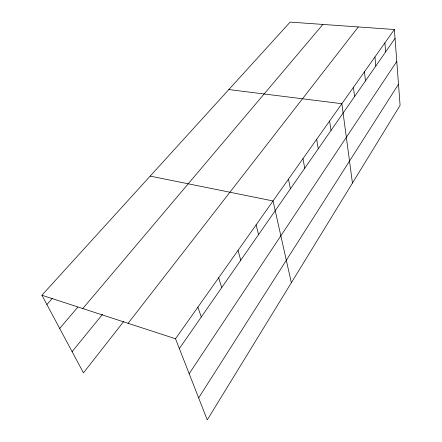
<?xml version="1.0" encoding="UTF-8"?>
<svg xmlns="http://www.w3.org/2000/svg" width="442" height="442" viewBox="0 0 442 442"><rect width="100%" height="100%" fill="white"/><g stroke="black" fill="none" stroke-linecap="round" stroke-linejoin="round"><path stroke-width="0.66" d="M198.64 397.894L398.491 84.207M189.17 373.689L396.772 61.444M179.341 348.561L395.037 38.366M394.369 29.509L400.087 105.367L207.254 419.9L175.507 338.76L394.369 29.509L290.145 22.1L41.913 295.245L83.455 372.866L123.793 321.384M128.092 323.317L358.291 26.945M72.096 351.644L102.616 314.218M82.798 308.56L322.892 24.426M59.681 328.445L77.798 307.196M46.885 304.527L52.333 298.422M228.84 89.56L341.859 103.704L352.445 183.071M150.186 176.104L273.04 200.95L291.344 282.736M41.913 295.245L175.507 338.76M197.878 307.151L201.298 316.986M218.663 277.78L221.718 287.62M238.028 250.421L240.757 260.239M256.111 224.868L258.548 234.647M288.46 179.154L290.411 188.822M302.98 158.639L304.731 168.236M316.676 139.285L318.24 148.805M329.616 121.003L331.014 130.434M353.462 87.312L354.567 96.56M364.473 71.753L365.451 80.908M374.932 56.974L375.799 66.024M384.888 42.907L385.651 51.863"/></g></svg>
